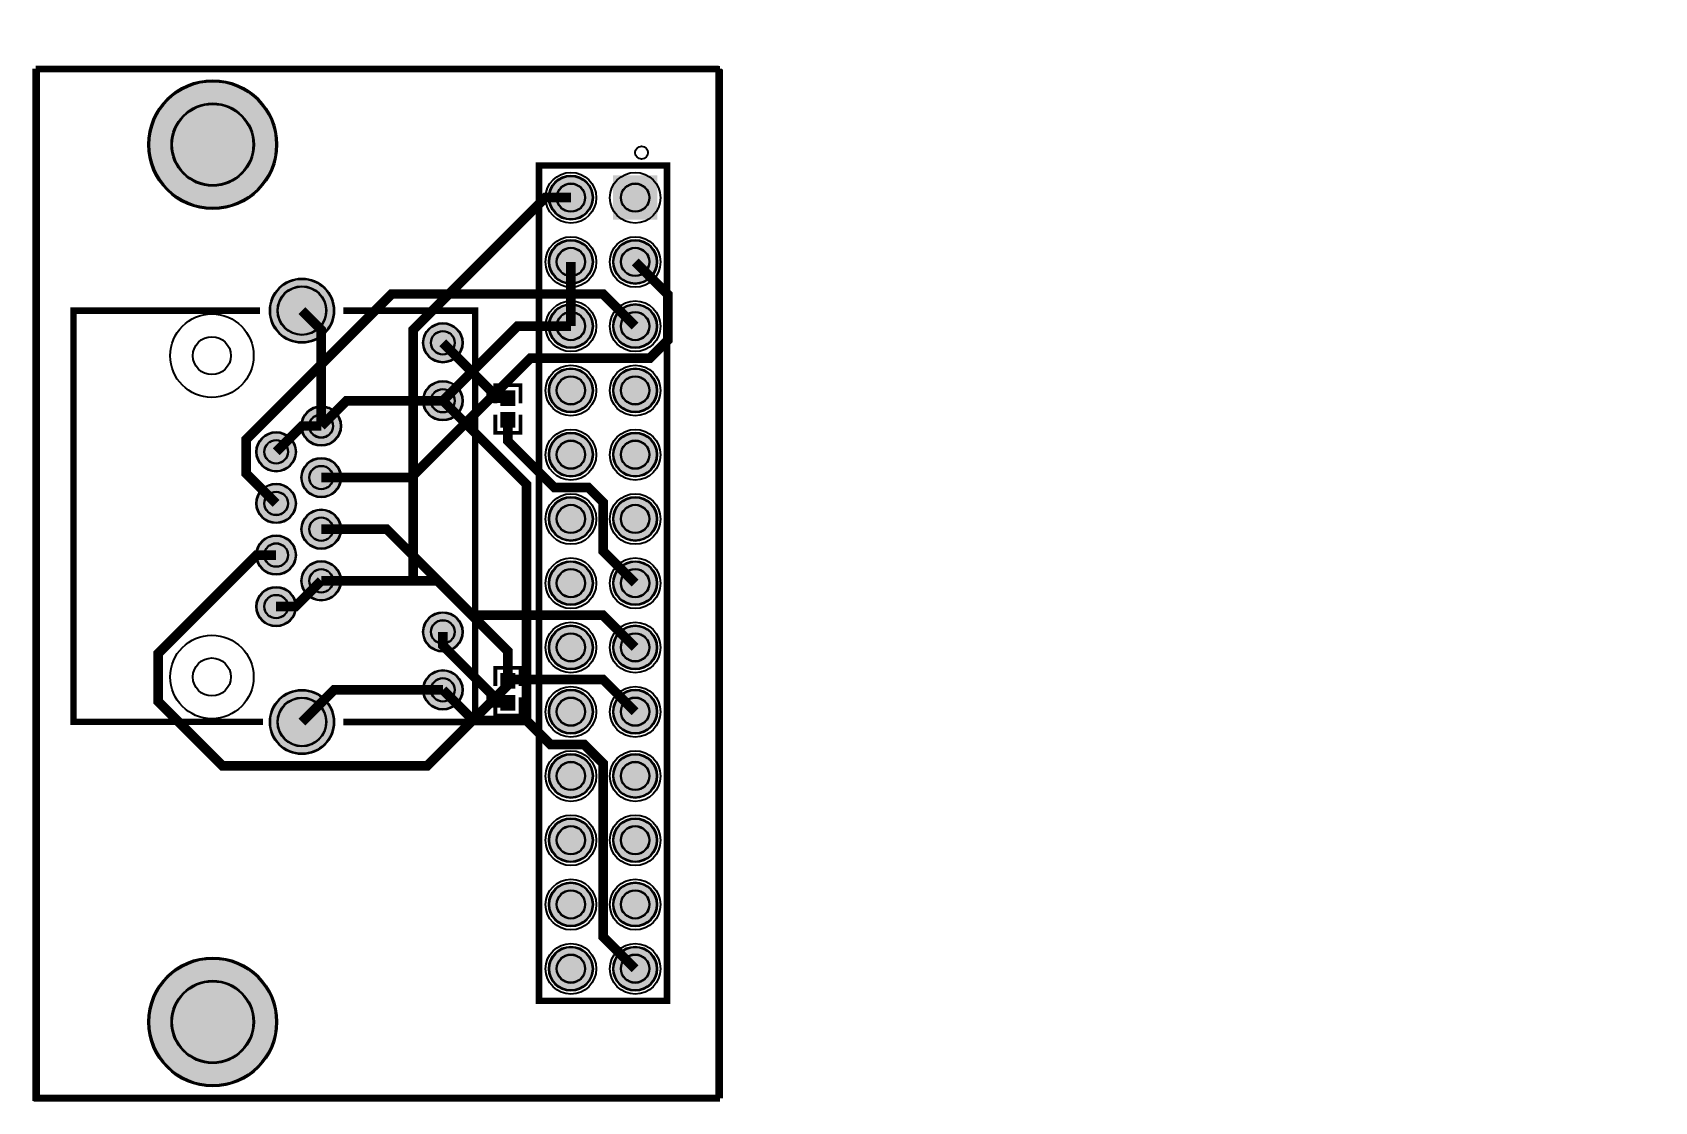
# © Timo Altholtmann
# Model space of a CAD drawing. Header units: millimetres. Extents: x -0.1 to 64, y -0.1 to 42.1.
import ezdxf

# ---------------------------------------------------------------- set-up
doc = ezdxf.new("R2010")
doc.units = ezdxf.units.MM
for name, color, linetype, true_color in [('BoardOutLine', 7, 'Continuous', 0xff00ff), ('BottomLayer', 7, 'Continuous', 0x0000ff), ('BottomSilkLayer', 7, 'Continuous', 0x66cc33), ('BottomSolderMaskLayer', 7, 'Continuous', 0xaa00ff), ('Document', 7, 'Continuous', 0xffffff), ('Multi-Layer', 7, 'Continuous', 0xc0c0c0), ('TopLayer', 7, 'Continuous', 0xff0000), ('TopPasteMaskLayer', 7, 'Continuous', 0x808080), ('TopSilkLayer', 7, 'Continuous', 0xffcc00), ('TopSolderMaskLayer', 7, 'Continuous', 0x800080)]:
    doc.layers.add(name, color=color, linetype=linetype, true_color=true_color)

msp = doc.modelspace()

# ---------------------------------------------------------------- hatches: boundary and pattern name
at = {"layer": 'BottomSolderMaskLayer'}
for points in [[(4.449, 37.68, 1), (9.551, 37.68, 1)], [(20.283, 35.585, 1), (22.034, 35.585, 1)], [(22.823, 36.461), (22.823, 34.71), (24.574, 34.71), (24.574, 36.461)], [(20.283, 33.045, 1), (22.034, 33.045, 1)], [(22.823, 33.045, 1), (24.574, 33.045, 1)], [(9.251, 31.117, 1), (11.802, 31.117, 1)], [(20.283, 30.505, 1), (22.034, 30.505, 1)], [(22.823, 30.505, 1), (24.574, 30.505, 1)], [(15.309, 29.847, 1), (16.884, 29.847, 1)], [(15.309, 27.557, 1), (16.884, 27.557, 1)], [(20.283, 27.965, 1), (22.034, 27.965, 1)], [(22.823, 27.965, 1), (24.574, 27.965, 1)], [(10.499, 26.557, 1), (12.074, 26.557, 1)], [(8.719, 25.537, 1), (10.294, 25.537, 1)], [(20.283, 25.425, 1), (22.034, 25.425, 1)], [(22.823, 25.425, 1), (24.574, 25.425, 1)], [(10.499, 24.517, 1), (12.074, 24.517, 1)], [(8.719, 23.497, 1), (10.294, 23.497, 1)], [(20.283, 22.885, 1), (22.034, 22.885, 1)], [(22.823, 22.885, 1), (24.574, 22.885, 1)], [(10.499, 22.477, 1), (12.074, 22.477, 1)], [(8.719, 21.457, 1), (10.294, 21.457, 1)], [(10.499, 20.437, 1), (12.074, 20.437, 1)], [(20.283, 20.345, 1), (22.034, 20.345, 1)], [(22.823, 20.345, 1), (24.574, 20.345, 1)], [(8.719, 19.417, 1), (10.294, 19.417, 1)], [(15.309, 18.417, 1), (16.884, 18.417, 1)], [(20.283, 17.805, 1), (22.034, 17.805, 1)], [(22.823, 17.805, 1), (24.574, 17.805, 1)], [(15.309, 16.127, 1), (16.884, 16.127, 1)], [(9.251, 14.857, 1), (11.802, 14.857, 1)], [(20.283, 15.265, 1), (22.034, 15.265, 1)], [(22.823, 15.265, 1), (24.574, 15.265, 1)], [(20.283, 12.725, 1), (22.034, 12.725, 1)], [(22.823, 12.725, 1), (24.574, 12.725, 1)], [(20.283, 10.185, 1), (22.034, 10.185, 1)], [(22.823, 10.185, 1), (24.574, 10.185, 1)], [(20.283, 7.645, 1), (22.034, 7.645, 1)], [(22.823, 7.645, 1), (24.574, 7.645, 1)], [(20.283, 5.105, 1), (22.034, 5.105, 1)], [(22.823, 5.105, 1), (24.574, 5.105, 1)], [(4.449, 3, 1), (9.551, 3, 1)]]:
    msp.add_hatch(color=256, dxfattribs=at).paths.add_polyline_path(points)
at = {"layer": 'Multi-Layer'}
for points in [[(20.308, 35.585, 1), (22.008, 35.585, 1)], [(22.848, 36.435), (22.848, 34.735), (24.548, 34.735), (24.548, 36.435)], [(20.308, 33.045, 1), (22.008, 33.045, 1)], [(22.848, 33.045, 1), (24.548, 33.045, 1)], [(9.277, 31.117, 1), (11.777, 31.117, 1)], [(20.308, 30.505, 1), (22.008, 30.505, 1)], [(22.848, 30.505, 1), (24.548, 30.505, 1)], [(15.335, 29.847, 1), (16.859, 29.847, 1)], [(15.335, 27.557, 1), (16.859, 27.557, 1)], [(20.308, 27.965, 1), (22.008, 27.965, 1)], [(22.848, 27.965, 1), (24.548, 27.965, 1)], [(10.525, 26.557, 1), (12.049, 26.557, 1)], [(8.745, 25.537, 1), (10.269, 25.537, 1)], [(20.308, 25.425, 1), (22.008, 25.425, 1)], [(22.848, 25.425, 1), (24.548, 25.425, 1)], [(10.525, 24.517, 1), (12.049, 24.517, 1)], [(8.745, 23.497, 1), (10.269, 23.497, 1)], [(20.308, 22.885, 1), (22.008, 22.885, 1)], [(22.848, 22.885, 1), (24.548, 22.885, 1)], [(10.525, 22.477, 1), (12.049, 22.477, 1)], [(8.745, 21.457, 1), (10.269, 21.457, 1)], [(10.525, 20.437, 1), (12.049, 20.437, 1)], [(20.308, 20.345, 1), (22.008, 20.345, 1)], [(22.848, 20.345, 1), (24.548, 20.345, 1)], [(8.745, 19.417, 1), (10.269, 19.417, 1)], [(15.335, 18.417, 1), (16.859, 18.417, 1)], [(20.308, 17.805, 1), (22.008, 17.805, 1)], [(22.848, 17.805, 1), (24.548, 17.805, 1)], [(15.335, 16.127, 1), (16.859, 16.127, 1)], [(9.277, 14.857, 1), (11.777, 14.857, 1)], [(20.308, 15.265, 1), (22.008, 15.265, 1)], [(22.848, 15.265, 1), (24.548, 15.265, 1)], [(20.308, 12.725, 1), (22.008, 12.725, 1)], [(22.848, 12.725, 1), (24.548, 12.725, 1)], [(20.308, 10.185, 1), (22.008, 10.185, 1)], [(22.848, 10.185, 1), (24.548, 10.185, 1)], [(20.308, 7.645, 1), (22.008, 7.645, 1)], [(22.848, 7.645, 1), (24.548, 7.645, 1)], [(20.308, 5.105, 1), (22.008, 5.105, 1)], [(22.848, 5.105, 1), (24.548, 5.105, 1)]]:
    msp.add_hatch(color=256, dxfattribs=at).paths.add_polyline_path(points)
at = {"layer": 'TopLayer'}
for points in [[(18.939, 27.379), (18.399, 27.379), (18.399, 27.945), (18.939, 27.945)], [(18.939, 27.079), (18.399, 27.079), (18.399, 26.513), (18.939, 26.513)], [(18.939, 16.203), (18.399, 16.203), (18.399, 16.768), (18.939, 16.768)], [(18.939, 15.903), (18.399, 15.903), (18.399, 15.337), (18.939, 15.337)]]:
    msp.add_hatch(color=256, dxfattribs=at).paths.add_polyline_path(points)
at = {"layer": 'TopPasteMaskLayer'}
for points in [[(18.899, 27.364), (18.439, 27.364), (18.399, 27.404), (18.399, 27.904), (18.439, 27.945), (18.899, 27.945), (18.939, 27.904), (18.939, 27.404)], [(18.899, 27.094), (18.439, 27.094), (18.399, 27.054), (18.399, 26.553), (18.439, 26.513), (18.899, 26.513), (18.939, 26.553), (18.939, 27.054)], [(18.899, 16.188), (18.439, 16.188), (18.399, 16.228), (18.399, 16.728), (18.439, 16.768), (18.899, 16.768), (18.939, 16.728), (18.939, 16.228)], [(18.899, 15.918), (18.439, 15.918), (18.399, 15.878), (18.399, 15.377), (18.439, 15.337), (18.899, 15.337), (18.939, 15.377), (18.939, 15.878)]]:
    msp.add_hatch(color=256, dxfattribs=at).paths.add_polyline_path(points)
at = {"layer": 'TopSolderMaskLayer'}
for points in [[(4.449, 37.68, 1), (9.551, 37.68, 1)], [(20.283, 35.585, 1), (22.034, 35.585, 1)], [(22.823, 36.461), (22.823, 34.71), (24.574, 34.71), (24.574, 36.461)], [(20.283, 33.045, 1), (22.034, 33.045, 1)], [(22.823, 33.045, 1), (24.574, 33.045, 1)], [(9.251, 31.117, 1), (11.802, 31.117, 1)], [(20.283, 30.505, 1), (22.034, 30.505, 1)], [(22.823, 30.505, 1), (24.574, 30.505, 1)], [(15.309, 29.847, 1), (16.884, 29.847, 1)], [(15.309, 27.557, 1), (16.884, 27.557, 1)], [(20.283, 27.965, 1), (22.034, 27.965, 1)], [(22.823, 27.965, 1), (24.574, 27.965, 1)], [(18.963, 27.352), (18.375, 27.352), (18.375, 27.971), (18.963, 27.971)], [(10.499, 26.557, 1), (12.074, 26.557, 1)], [(18.963, 27.105), (18.375, 27.105), (18.375, 26.487), (18.963, 26.487)], [(8.719, 25.537, 1), (10.294, 25.537, 1)], [(20.283, 25.425, 1), (22.034, 25.425, 1)], [(22.823, 25.425, 1), (24.574, 25.425, 1)], [(10.499, 24.517, 1), (12.074, 24.517, 1)], [(8.719, 23.497, 1), (10.294, 23.497, 1)], [(20.283, 22.885, 1), (22.034, 22.885, 1)], [(22.823, 22.885, 1), (24.574, 22.885, 1)], [(10.499, 22.477, 1), (12.074, 22.477, 1)], [(8.719, 21.457, 1), (10.294, 21.457, 1)], [(10.499, 20.437, 1), (12.074, 20.437, 1)], [(20.283, 20.345, 1), (22.034, 20.345, 1)], [(22.823, 20.345, 1), (24.574, 20.345, 1)], [(8.719, 19.417, 1), (10.294, 19.417, 1)], [(15.309, 18.417, 1), (16.884, 18.417, 1)], [(20.283, 17.805, 1), (22.034, 17.805, 1)], [(22.823, 17.805, 1), (24.574, 17.805, 1)], [(15.309, 16.127, 1), (16.884, 16.127, 1)], [(18.963, 16.176), (18.375, 16.176), (18.375, 16.795), (18.963, 16.795)], [(9.251, 14.857, 1), (11.802, 14.857, 1)], [(20.283, 15.265, 1), (22.034, 15.265, 1)], [(22.823, 15.265, 1), (24.574, 15.265, 1)], [(18.963, 15.929), (18.375, 15.929), (18.375, 15.311), (18.963, 15.311)], [(20.283, 12.725, 1), (22.034, 12.725, 1)], [(22.823, 12.725, 1), (24.574, 12.725, 1)], [(20.283, 10.185, 1), (22.034, 10.185, 1)], [(22.823, 10.185, 1), (24.574, 10.185, 1)], [(20.283, 7.645, 1), (22.034, 7.645, 1)], [(22.823, 7.645, 1), (24.574, 7.645, 1)], [(20.283, 5.105, 1), (22.034, 5.105, 1)], [(22.823, 5.105, 1), (24.574, 5.105, 1)], [(4.449, 3, 1), (9.551, 3, 1)]]:
    msp.add_hatch(color=256, dxfattribs=at).paths.add_polyline_path(points)

# ---------------------------------------------------------------- linework, layer by layer
at = {"layer": 'BoardOutLine', "const_width": 0.254}
for points in [[(27.049, 40.66), (0.049, 40.66)], [(0.049, 40.66), (0.049, -0.02), (27.049, -0.02)], [(27.049, -0.02), (27.049, 40.66)]]:
    msp.add_lwpolyline(points, dxfattribs=at)
at = {"layer": 'BottomLayer', "const_width": 0.381}
for points in [[(11.287, 24.517), (14.841, 24.517), (19.559, 29.235), (24.279, 29.235), (24.993, 29.949), (24.993, 31.751), (23.698, 33.045)], [(9.507, 23.497), (8.317, 24.687), (8.317, 26.017), (14.076, 31.775), (22.428, 31.775), (23.698, 30.505)], [(16.097, 27.557), (19.045, 30.505), (21.158, 30.505)], [(11.287, 26.557), (12.287, 27.557), (16.097, 27.557)], [(9.507, 25.537), (10.527, 26.557), (11.287, 26.557)], [(11.287, 22.477), (13.877, 22.477), (17.279, 19.075), (22.428, 19.075), (23.698, 17.805)], [(9.507, 21.457), (8.736, 21.457), (4.844, 17.566), (4.844, 15.669), (7.39, 13.123), (15.475, 13.123), (18.887, 16.535), (22.428, 16.535), (23.698, 15.265)], [(16.097, 16.127), (11.797, 16.127), (10.527, 14.857)]]:
    msp.add_lwpolyline(points, dxfattribs=at)
at = {"layer": 'BottomSilkLayer', "const_width": 0.254}
msp.add_lwpolyline([(19.898, 36.855), (19.898, 3.835), (24.958, 3.835), (24.958, 36.855), (19.898, 36.855)], close=True, dxfattribs=at)
at = {"layer": 'BottomSilkLayer'}
msp.add_circle((23.952, 37.363), 0.254, dxfattribs=at)
at = {"layer": 'BottomSolderMaskLayer'}
for centre, radius in [((7, 37.68), 2.551), ((6.999, 37.68), 1.633), ((21.158, 35.585), 0.875), ((21.158, 35.585), 0.566), ((23.698, 35.585), 0.566), ((21.158, 33.045), 0.875), ((21.158, 33.045), 0.566), ((23.698, 33.045), 0.875), ((23.698, 33.045), 0.566), ((10.527, 31.117), 1.275), ((10.527, 31.117), 0.969), ((21.158, 30.505), 0.875), ((21.158, 30.505), 0.566), ((23.698, 30.505), 0.875), ((23.698, 30.505), 0.566), ((16.097, 29.847), 0.787), ((16.097, 29.847), 0.472), ((16.097, 27.557), 0.787), ((21.158, 27.965), 0.875), ((21.158, 27.965), 0.566), ((23.698, 27.965), 0.875), ((23.698, 27.965), 0.566), ((16.097, 27.557), 0.472), ((11.287, 26.557), 0.787), ((11.287, 26.557), 0.472), ((9.507, 25.537), 0.787), ((21.158, 25.425), 0.875), ((23.698, 25.425), 0.875), ((9.507, 25.537), 0.472), ((21.158, 25.425), 0.566), ((23.698, 25.425), 0.566), ((11.287, 24.517), 0.787), ((11.287, 24.517), 0.472), ((9.507, 23.497), 0.787), ((9.507, 23.497), 0.472), ((21.158, 22.885), 0.875), ((23.698, 22.885), 0.875), ((11.287, 22.477), 0.787), ((21.158, 22.885), 0.566), ((23.698, 22.885), 0.566), ((11.287, 22.477), 0.472), ((9.507, 21.457), 0.787), ((9.507, 21.457), 0.472), ((11.287, 20.437), 0.787), ((21.158, 20.345), 0.875), ((23.698, 20.345), 0.875), ((11.287, 20.437), 0.472), ((21.158, 20.345), 0.566), ((23.698, 20.345), 0.566), ((9.507, 19.417), 0.787), ((9.507, 19.417), 0.472), ((16.097, 18.417), 0.787), ((16.097, 18.417), 0.472), ((21.158, 17.805), 0.875), ((23.698, 17.805), 0.875), ((21.158, 17.805), 0.566), ((23.698, 17.805), 0.566), ((16.097, 16.127), 0.787), ((10.527, 14.857), 1.275), ((16.097, 16.127), 0.472), ((21.158, 15.265), 0.875), ((23.698, 15.265), 0.875), ((10.527, 14.857), 0.969), ((21.158, 15.265), 0.566), ((23.698, 15.265), 0.566), ((21.158, 12.725), 0.875), ((23.698, 12.725), 0.875), ((21.158, 12.725), 0.566), ((23.698, 12.725), 0.566), ((21.158, 10.185), 0.875), ((23.698, 10.185), 0.875), ((21.158, 10.185), 0.566), ((23.698, 10.185), 0.566), ((21.158, 7.645), 0.875), ((23.698, 7.645), 0.875), ((21.158, 7.645), 0.566), ((23.698, 7.645), 0.566), ((21.158, 5.105), 0.875), ((23.698, 5.105), 0.875), ((7, 3), 2.551), ((21.158, 5.105), 0.566), ((23.698, 5.105), 0.566), ((6.999, 3), 1.633)]:
    msp.add_circle(centre, radius, dxfattribs=at)
at = {"layer": 'Document'}
for centre in [(6.967, 29.337), (6.967, 16.637)]:
    msp.add_circle(centre, 0.75, dxfattribs=at)
at = {"layer": 'Multi-Layer'}
for centre, radius in [((7, 37.68), 2.5), ((6.999, 37.68), 1.6), ((21.158, 35.585), 0.85), ((21.158, 35.585), 0.55), ((23.698, 35.585), 0.55), ((21.158, 33.045), 0.85), ((21.158, 33.045), 0.55), ((23.698, 33.045), 0.85), ((23.698, 33.045), 0.55), ((10.527, 31.117), 1.25), ((10.527, 31.117), 0.95), ((6.967, 29.337), 1.65), ((21.158, 30.505), 0.85), ((21.158, 30.505), 0.55), ((23.698, 30.505), 0.85), ((23.698, 30.505), 0.55), ((16.097, 29.847), 0.762), ((16.097, 29.847), 0.457), ((16.097, 27.557), 0.762), ((21.158, 27.965), 0.85), ((21.158, 27.965), 0.55), ((23.698, 27.965), 0.85), ((23.698, 27.965), 0.55), ((16.097, 27.557), 0.457), ((11.287, 26.557), 0.762), ((11.287, 26.557), 0.457), ((9.507, 25.537), 0.762), ((9.507, 25.537), 0.457), ((21.158, 25.425), 0.85), ((21.158, 25.425), 0.55), ((23.698, 25.425), 0.85), ((23.698, 25.425), 0.55), ((11.287, 24.517), 0.762), ((11.287, 24.517), 0.457), ((9.507, 23.497), 0.762), ((9.507, 23.497), 0.457), ((21.158, 22.885), 0.85), ((23.698, 22.885), 0.85), ((11.287, 22.477), 0.762), ((21.158, 22.885), 0.55), ((23.698, 22.885), 0.55), ((11.287, 22.477), 0.457), ((9.507, 21.457), 0.762), ((9.507, 21.457), 0.457), ((11.287, 20.437), 0.762), ((21.158, 20.345), 0.85), ((23.698, 20.345), 0.85), ((11.287, 20.437), 0.457), ((21.158, 20.345), 0.55), ((23.698, 20.345), 0.55), ((9.507, 19.417), 0.762), ((9.507, 19.417), 0.457), ((16.097, 18.417), 0.762), ((16.097, 18.417), 0.457), ((21.158, 17.805), 0.85), ((23.698, 17.805), 0.85), ((6.967, 16.637), 1.65), ((21.158, 17.805), 0.55), ((23.698, 17.805), 0.55), ((16.097, 16.127), 0.762), ((10.527, 14.857), 1.25), ((16.097, 16.127), 0.457), ((21.158, 15.265), 0.85), ((23.698, 15.265), 0.85), ((10.527, 14.857), 0.95), ((21.158, 15.265), 0.55), ((23.698, 15.265), 0.55), ((21.158, 12.725), 0.85), ((23.698, 12.725), 0.85), ((21.158, 12.725), 0.55), ((23.698, 12.725), 0.55), ((21.158, 10.185), 0.85), ((23.698, 10.185), 0.85), ((21.158, 10.185), 0.55), ((23.698, 10.185), 0.55), ((21.158, 7.645), 0.85), ((23.698, 7.645), 0.85), ((21.158, 7.645), 0.55), ((23.698, 7.645), 0.55), ((21.158, 5.105), 0.85), ((23.698, 5.105), 0.85), ((7, 3), 2.5), ((21.158, 5.105), 0.55), ((23.698, 5.105), 0.55), ((6.999, 3), 1.6)]:
    msp.add_circle(centre, radius, dxfattribs=at)
at = {"layer": 'TopLayer', "const_width": 0.381}
for points in [[(21.158, 35.585), (20.146, 35.585), (14.929, 30.368), (14.929, 20.437)], [(21.158, 30.505), (21.158, 33.045)], [(11.287, 26.557), (11.287, 30.357), (10.527, 31.117)], [(16.097, 29.847), (18.005, 27.939), (18.005, 27.662)], [(19.4, 14.914), (19.4, 24.254), (16.097, 27.557)], [(18.669, 27.662), (18.005, 27.662)], [(18.669, 26.796), (18.669, 25.961), (20.499, 24.131), (21.843, 24.131), (22.428, 23.546), (22.428, 21.615), (23.698, 20.345)], [(9.507, 19.417), (10.267, 19.417), (11.287, 20.437)], [(11.287, 20.437), (14.929, 20.437)], [(14.929, 20.437), (15.884, 20.437), (18.669, 17.652), (18.669, 16.486)], [(16.097, 18.417), (16.097, 17.885), (18.005, 15.977), (18.005, 15.62)], [(16.097, 16.127), (17.309, 14.914), (19.4, 14.914)], [(18.669, 15.62), (18.005, 15.62)], [(23.698, 5.105), (22.428, 6.375), (22.428, 13.221), (21.678, 13.971), (20.343, 13.971), (19.4, 14.914)]]:
    msp.add_lwpolyline(points, dxfattribs=at)
at = {"layer": 'TopSilkLayer'}
for points, const_width in [([(27, 40.68), (0, 40.68)], 0.254), ([(0, 40.68), (0, 0), (27, 0)], 0.254), ([(27, 0), (27, 40.68)], 0.254), ([(8.865, 31.115), (1.499, 31.115), (1.499, 14.859), (8.992, 14.859)], 0.254), ([(12.167, 14.857), (17.374, 14.857), (17.374, 31.117), (12.167, 31.117)], 0.254), ([(19.168, 27.455), (19.168, 28.173), (18.17, 28.173), (18.17, 27.455)], 0.152), ([(19.168, 27.003), (19.168, 26.285), (18.17, 26.285), (18.17, 27.003)], 0.152), ([(19.168, 16.279), (19.168, 16.997), (18.17, 16.997), (18.17, 16.279)], 0.152), ([(19.168, 15.827), (19.168, 15.109), (18.17, 15.109), (18.17, 15.827)], 0.152)]:
    msp.add_lwpolyline(points, dxfattribs=dict(at, const_width=const_width))
for centre, radius in [((7, 37.68), 2.5), ((21.16, 35.58), 1), ((23.7, 35.58), 1), ((21.16, 33.04), 1), ((23.7, 33.04), 1), ((21.16, 30.5), 1), ((23.7, 30.5), 1), ((21.16, 27.96), 1), ((23.7, 27.96), 1), ((21.16, 25.42), 1), ((23.7, 25.42), 1), ((21.16, 22.88), 1), ((23.7, 22.88), 1), ((21.16, 20.34), 1), ((23.7, 20.34), 1), ((21.16, 17.8), 1), ((23.7, 17.8), 1), ((21.16, 15.26), 1), ((23.7, 15.26), 1), ((21.16, 12.72), 1), ((23.7, 12.72), 1), ((21.16, 10.18), 1), ((23.7, 10.18), 1), ((21.16, 7.64), 1), ((23.7, 7.64), 1), ((21.16, 5.1), 1), ((23.7, 5.1), 1), ((7, 3), 2.5)]:
    msp.add_circle(centre, radius, dxfattribs=at)
at = {"layer": 'TopSolderMaskLayer'}
for centre, radius in [((7, 37.68), 2.551), ((6.999, 37.68), 1.633), ((21.158, 35.585), 0.875), ((21.158, 35.585), 0.566), ((23.698, 35.585), 0.566), ((21.158, 33.045), 0.875), ((21.158, 33.045), 0.566), ((23.698, 33.045), 0.875), ((23.698, 33.045), 0.566), ((10.527, 31.117), 1.275), ((10.527, 31.117), 0.969), ((21.158, 30.505), 0.875), ((21.158, 30.505), 0.566), ((23.698, 30.505), 0.875), ((23.698, 30.505), 0.566), ((16.097, 29.847), 0.787), ((16.097, 29.847), 0.472), ((16.097, 27.557), 0.787), ((21.158, 27.965), 0.875), ((21.158, 27.965), 0.566), ((23.698, 27.965), 0.875), ((23.698, 27.965), 0.566), ((16.097, 27.557), 0.472), ((11.287, 26.557), 0.787), ((11.287, 26.557), 0.472), ((9.507, 25.537), 0.787), ((21.158, 25.425), 0.875), ((23.698, 25.425), 0.875), ((9.507, 25.537), 0.472), ((21.158, 25.425), 0.566), ((23.698, 25.425), 0.566), ((11.287, 24.517), 0.787), ((11.287, 24.517), 0.472), ((9.507, 23.497), 0.787), ((9.507, 23.497), 0.472), ((21.158, 22.885), 0.875), ((23.698, 22.885), 0.875), ((11.287, 22.477), 0.787), ((21.158, 22.885), 0.566), ((23.698, 22.885), 0.566), ((11.287, 22.477), 0.472), ((9.507, 21.457), 0.787), ((9.507, 21.457), 0.472), ((11.287, 20.437), 0.787), ((21.158, 20.345), 0.875), ((23.698, 20.345), 0.875), ((11.287, 20.437), 0.472), ((21.158, 20.345), 0.566), ((23.698, 20.345), 0.566), ((9.507, 19.417), 0.787), ((9.507, 19.417), 0.472), ((16.097, 18.417), 0.787), ((16.097, 18.417), 0.472), ((21.158, 17.805), 0.875), ((23.698, 17.805), 0.875), ((21.158, 17.805), 0.566), ((23.698, 17.805), 0.566), ((16.097, 16.127), 0.787), ((10.527, 14.857), 1.275), ((16.097, 16.127), 0.472), ((21.158, 15.265), 0.875), ((23.698, 15.265), 0.875), ((10.527, 14.857), 0.969), ((21.158, 15.265), 0.566), ((23.698, 15.265), 0.566), ((21.158, 12.725), 0.875), ((23.698, 12.725), 0.875), ((21.158, 12.725), 0.566), ((23.698, 12.725), 0.566), ((21.158, 10.185), 0.875), ((23.698, 10.185), 0.875), ((21.158, 10.185), 0.566), ((23.698, 10.185), 0.566), ((21.158, 7.645), 0.875), ((23.698, 7.645), 0.875), ((21.158, 7.645), 0.566), ((23.698, 7.645), 0.566), ((21.158, 5.105), 0.875), ((23.698, 5.105), 0.875), ((7, 3), 2.551), ((21.158, 5.105), 0.566), ((23.698, 5.105), 0.566), ((6.999, 3), 1.633)]:
    msp.add_circle(centre, radius, dxfattribs=at)

doc.saveas('drawing.dxf')
